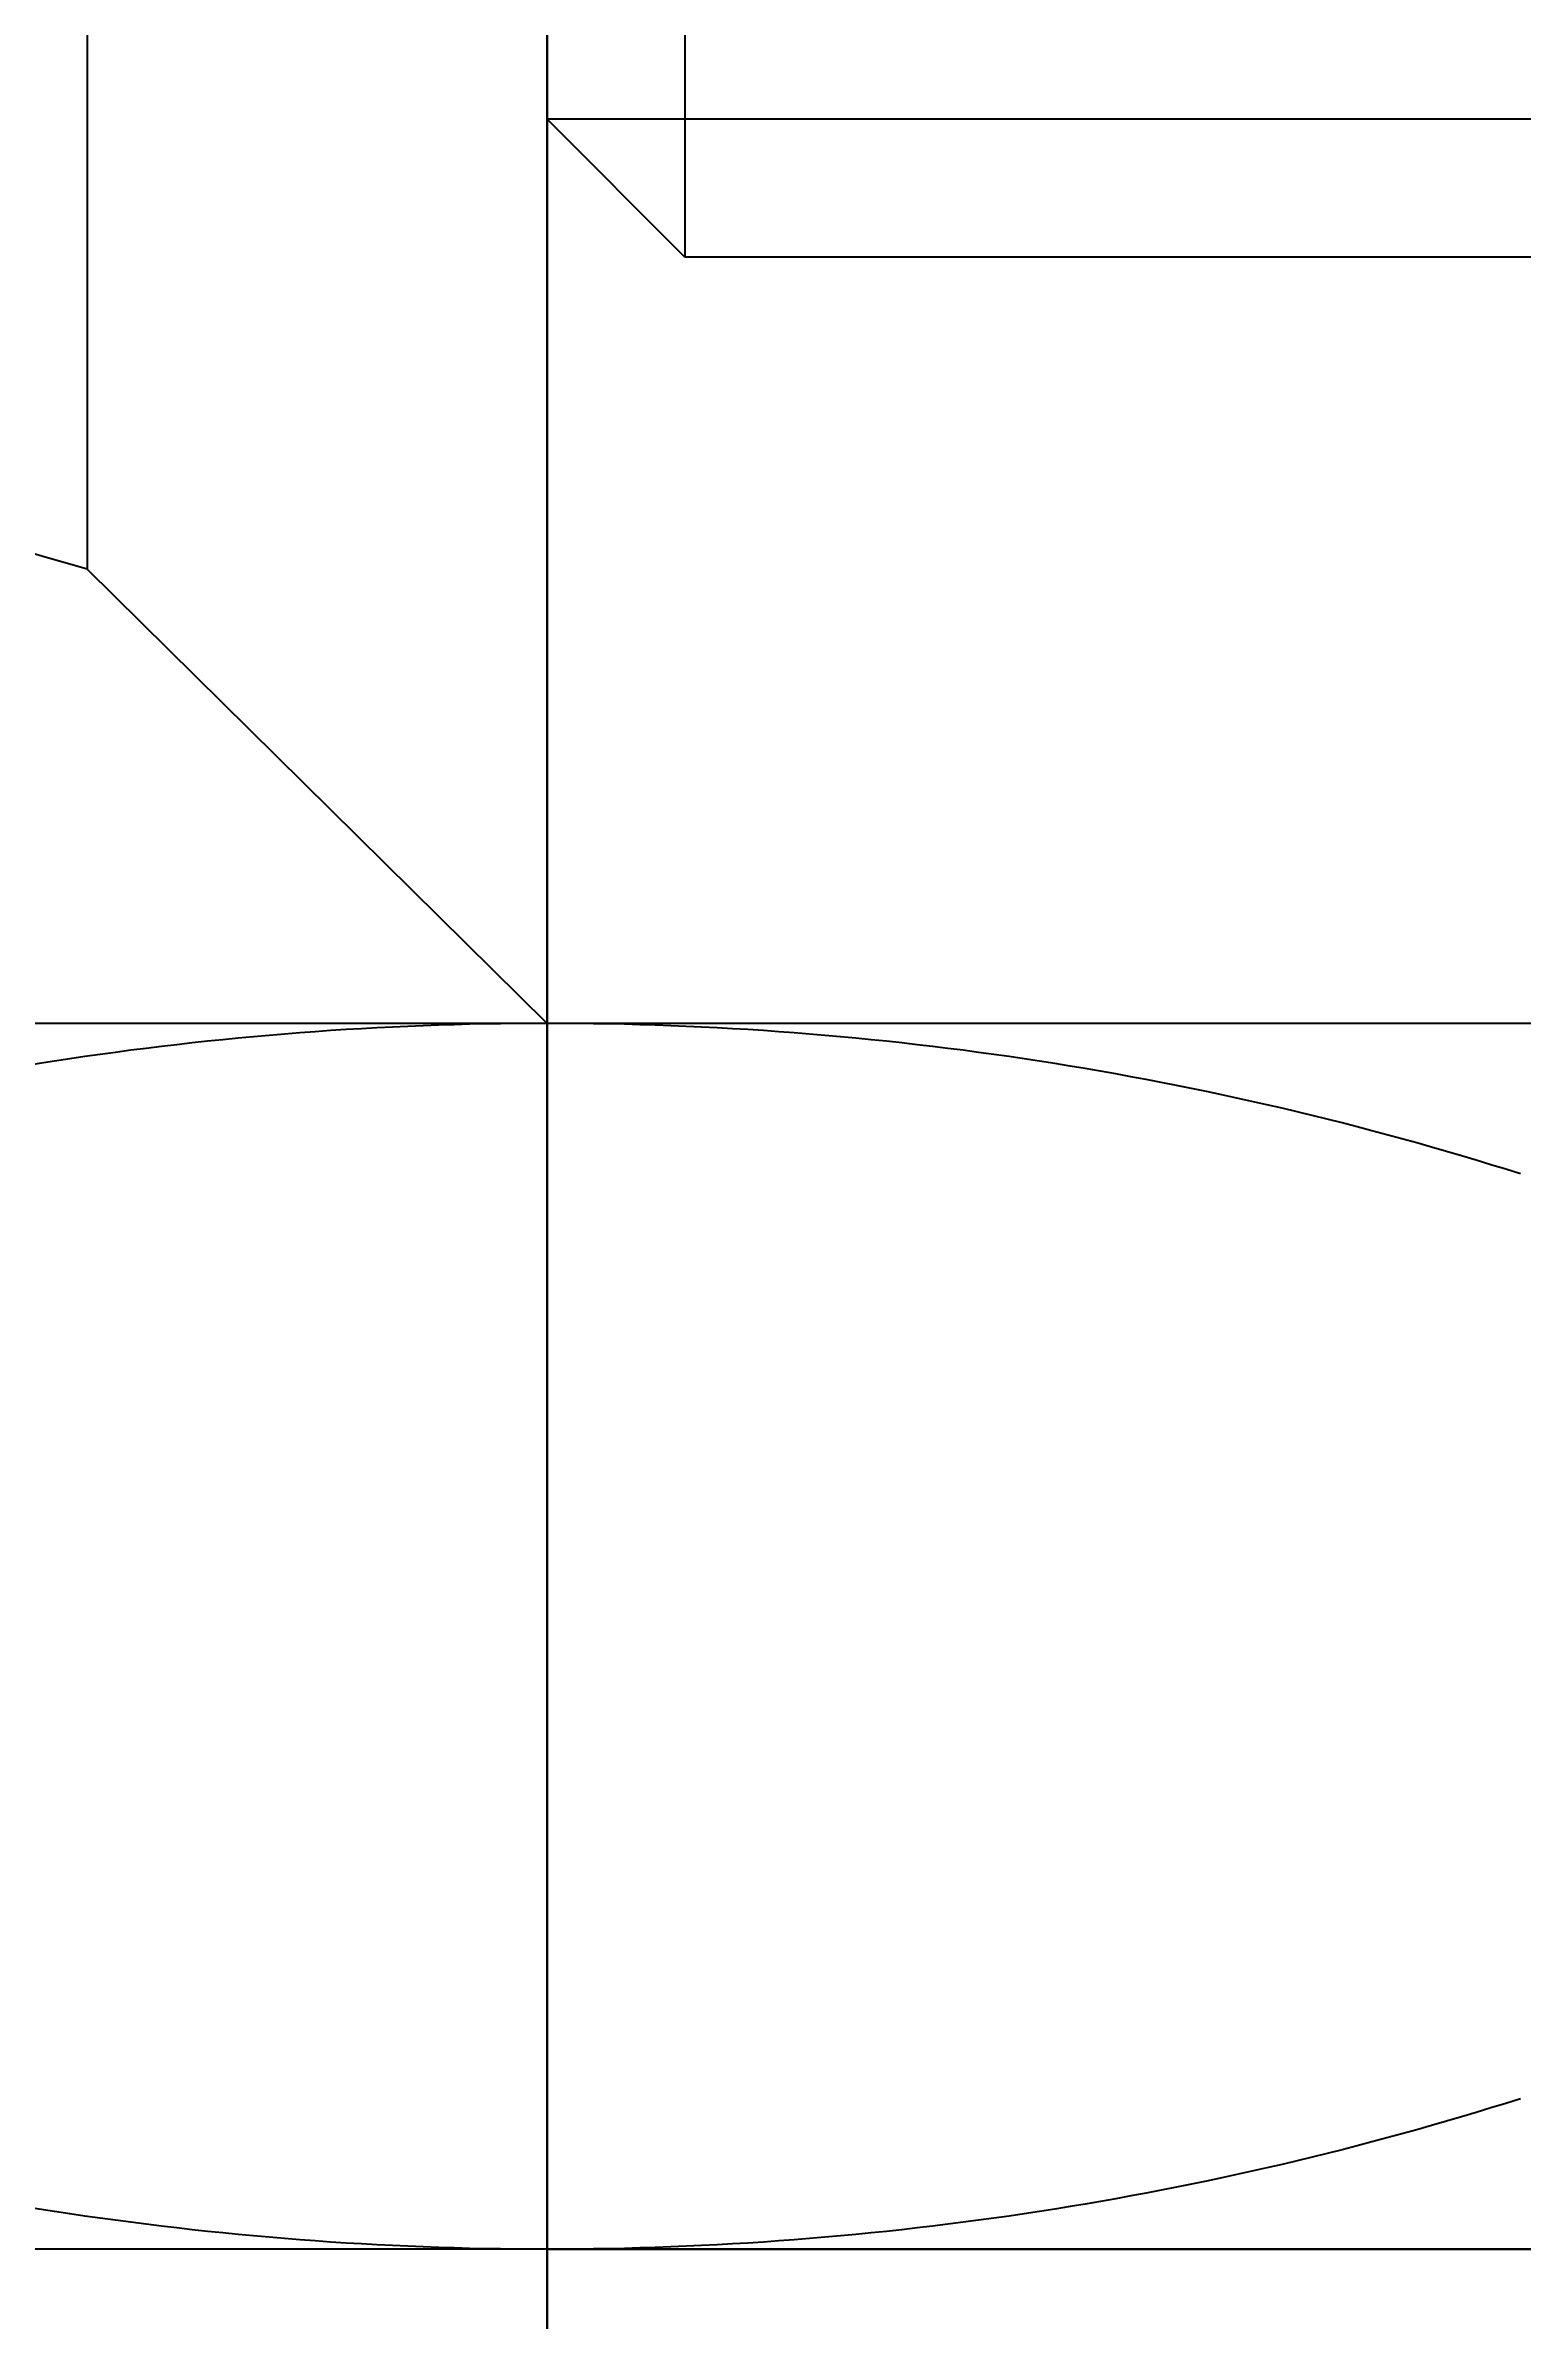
# Model space of a CAD drawing. Extents: x 1427168 to 1936200, y 1176778 to 1377202.
# Drawn here: x 1639246.2 to 1639251.01, y 1362844.92 to 1362852.34 of the extents above; entities that cross this region are included whole.
import ezdxf
from ezdxf.lldxf.tags import DXFTag

# ---------------------------------------------------------------- set-up
doc = ezdxf.new("R2010")
doc.units = 0
doc.header["$LTSCALE"] = 1000
doc.header["$MEASUREMENT"] = 0
doc.linetypes.add('DASHED', pattern=[0.75, 0.5, -0.25])
for name, color, linetype in [('1轮廓实线层', 7, 'CONTINUOUS'), ('2细线层', 4, 'CONTINUOUS'), ('4虚线层', 6, 'DASHED'), ('MAIN', 7, 'CONTINUOUS'), ('中心线', 1, 'ACAD_ISO04W100')]:
    doc.layers.add(name, color=color, linetype=linetype)
doc.styles.add('PC_TEXTSTYLE', font='isocp.shx', dxfattribs={"width": 0.8, "bigfont": 'hzfs.shx'})
tags = doc.linetypes.add('ACAD_ISO04W100', pattern=[30, 24, -3, 0, -3]).pattern_tags.tags
tags[10:11] = [DXFTag(74, 4), DXFTag(75, 0), DXFTag(340, '0'), DXFTag(46, 1.0), DXFTag(50, 0.0), DXFTag(44, 0.0), DXFTag(45, 0.0)]
tags[8:9] = [DXFTag(74, 4), DXFTag(75, 0), DXFTag(340, '0'), DXFTag(46, 1.0), DXFTag(50, 0.0), DXFTag(44, 0.0), DXFTag(45, 0.0)]
tags[6:7] = [DXFTag(74, 4), DXFTag(75, 0), DXFTag(340, '0'), DXFTag(46, 1.0), DXFTag(50, 0.0), DXFTag(44, 0.0), DXFTag(45, 0.0)]
tags[4:5] = [DXFTag(74, 4), DXFTag(75, 0), DXFTag(340, '0'), DXFTag(46, 1.0), DXFTag(50, 0.0), DXFTag(44, 0.0), DXFTag(45, 0.0)]

msp = doc.modelspace()

# ---------------------------------------------------------------- linework, layer by layer
at = {"layer": '1轮廓实线层'}
for p, q in [((1639253.3389, 1362849.1457), (1639242.3389, 1362849.1457)), ((1639253.3389, 1362845.1457), (1639250.3889, 1362845.1457))]:
    msp.add_line(p, q, dxfattribs=at)
at = {"layer": '1轮廓实线层', "extrusion": (2.24964e-32, 1.22465e-16, -1)}
msp.add_line((1639247.8389, 1362845.1457), (1639242.3389, 1362845.1457), dxfattribs=at)
at = {"layer": '1轮廓实线层', "extrusion": (-2.78677e-29, 1.22465e-16, -1)}
msp.add_line((1639247.8389, 1362845.1457), (1639253.3389, 1362845.1457), dxfattribs=at)
at = {"layer": '1轮廓实线层'}
for centre, radius, start, end in [((1639247.8389, 1362854.6457), 5.5, 324.96994, 215.03006), ((1639247.8389, 1362838.6369), 10.5088, 90, 107.58795), ((1639247.8389, 1362838.6369), 10.5088, 72.41205, 90)]:
    msp.add_arc(centre, radius, start, end, dxfattribs=at)
at = {"layer": '1轮廓实线层', "extrusion": (2.24964e-32, 1.22465e-16, -1)}
msp.add_arc((-1639247.8389, 1362855.6545), 10.5088, 270, 287.58795, dxfattribs=at)
at = {"layer": '1轮廓实线层', "extrusion": (-2.78677e-29, 1.22465e-16, -1)}
msp.add_arc((-1639247.8389, 1362855.6545), 10.5088, 252.41205, 270, dxfattribs=at)
at = {"layer": '2细线层'}
msp.add_polyline3d([(1639247.8389, 1362849.1457, 0), (1639246.3389, 1362850.6277, 0), (1639243.3352, 1362851.4887, 0)], dxfattribs=at)
at = {"layer": '4虚线层'}
for p, q in [((1639248.2889, 1362857.6457), (1639248.2889, 1362851.6457)), ((1639246.3389, 1362857.3957), (1639246.3389, 1362850.6277)), ((1639247.8389, 1362857.1957), (1639247.8389, 1362852.0957)), ((1639248.2889, 1362851.6457), (1639247.8389, 1362852.0957)), ((1639252.3889, 1362852.0957), (1639247.8389, 1362852.0957)), ((1639252.3889, 1362851.6457), (1639248.2889, 1362851.6457))]:
    msp.add_line(p, q, dxfattribs=at)
at = {"layer": 'MAIN'}
msp.add_line((1639340.3228, 1362845.1457), (1639130.3228, 1362845.1457), dxfattribs=at)
at = {"layer": '中心线', "ltscale": 50}
for p, q in [((1639247.8389, 1362862.1457), (1639247.8389, 1362837.1457)), ((1639247.8389, 1362816.8957), (1639247.8389, 1362855.1457))]:
    msp.add_line(p, q, dxfattribs=at)

# ---------------------------------------------------------------- texts
at = {"layer": '1轮廓实线层', "style": 'PC_TEXTSTYLE'}
msp.add_text('TH_SUPERPART', height=1e-29, rotation=270, dxfattribs=at).set_placement((1639247.8389, 1362845.1457))
msp.add_text('TH_SUPERPART', height=1e-29, rotation=270, dxfattribs=at).set_placement((1639247.8389, 1362845.1457))

doc.saveas('drawing.dxf')
